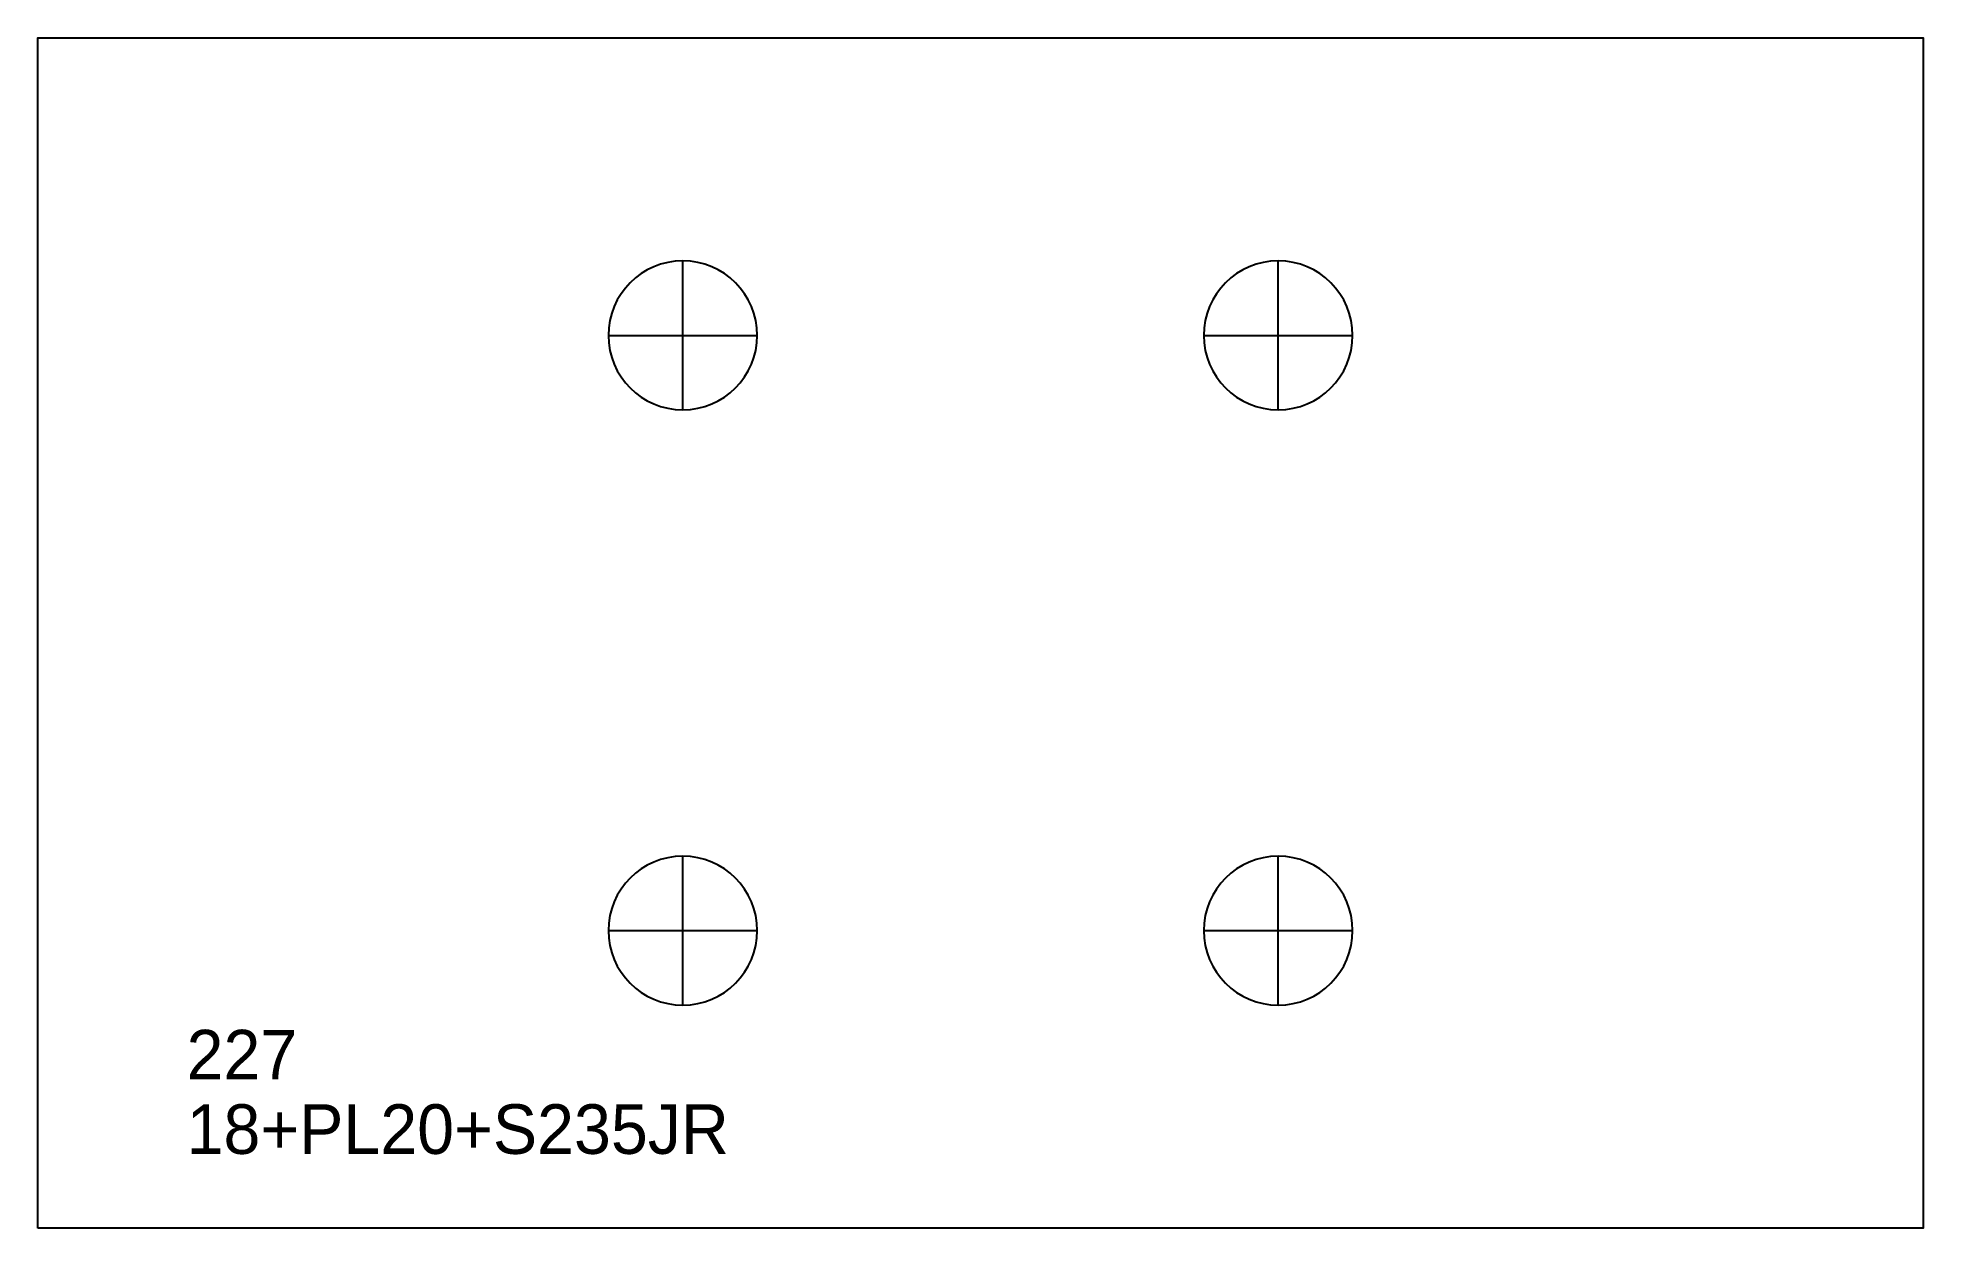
# Model space of a CAD drawing. Extents: x 0 to 380, y 0 to 240.
import ezdxf

# ---------------------------------------------------------------- set-up
doc = ezdxf.new("R2010")
doc.units = 0
for name, color, linetype in [('30', 7, 'CONTINUOUS'), ('CUT', 7, 'CONTINUOUS'), ('SCRIBE', 3, 'CONTINUOUS'), ('TEXT', 7, 'CONTINUOUS')]:
    doc.layers.add(name, color=color, linetype=linetype)

msp = doc.modelspace()

# ---------------------------------------------------------------- linework, layer by layer
at = {"layer": '30', "color": 7, "linetype": 'CONTINUOUS'}
for p, q in [((130, 165), (130, 195)), ((250, 165), (250, 195)), ((115, 180), (145, 180)), ((235, 180), (265, 180)), ((130, 45), (130, 75)), ((250, 45), (250, 75)), ((115, 60), (145, 60)), ((235, 60), (265, 60))]:
    msp.add_line(p, q, dxfattribs=at)
for points in [[(130, 195, 1), (130, 165, 1)], [(250, 195, 1), (250, 165, 1)], [(130, 75, 1), (130, 45, 1)], [(250, 75, 1), (250, 45, 1)]]:
    msp.add_lwpolyline(points, format="xyb", close=True, dxfattribs=at)
at = {"layer": 'CUT', "color": 7, "linetype": 'CONTINUOUS'}
msp.add_lwpolyline([(0, 0), (0, 240), (380, 240), (380, 0)], close=True, dxfattribs=at)

# ---------------------------------------------------------------- texts
at = {"layer": 'SCRIBE', "color": 3}
msp.add_text('227', height=10, dxfattribs=at).set_placement((30, 30))
at = {"layer": 'TEXT', "color": 7}
msp.add_text('18+PL20+S235JR', height=10, dxfattribs=at).set_placement((30, 15))

doc.saveas('drawing.dxf')
